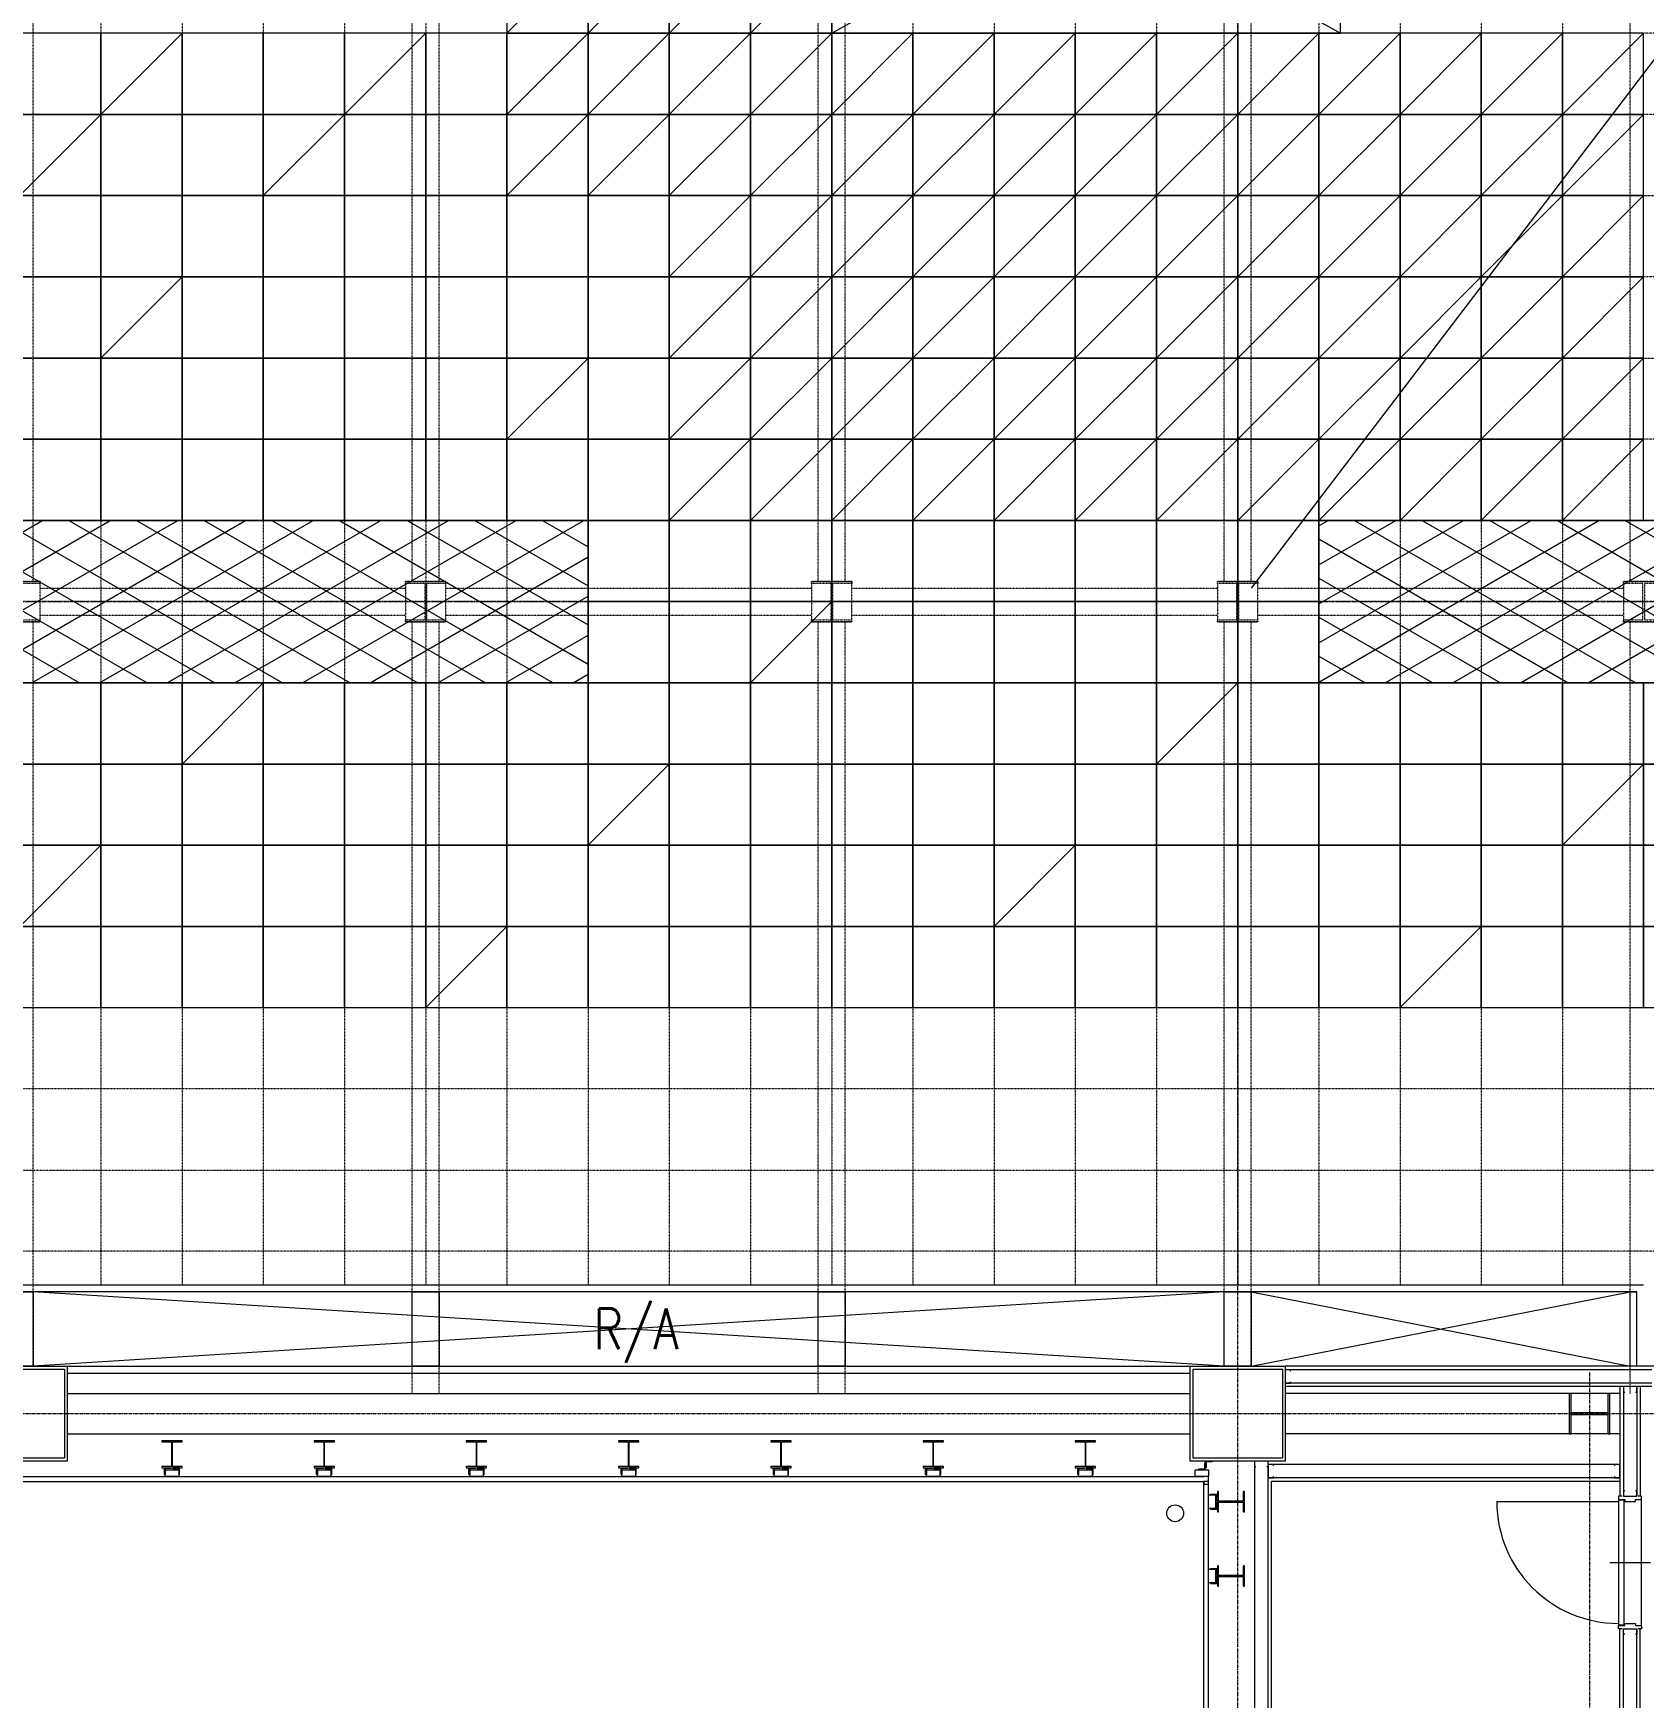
# Model space of a CAD drawing. Extents: x 73996 to 686888, y -9729 to 263202.
# Drawn here: x 454026 to 465926, y 179104 to 191402 of the extents above; entities that cross this region are included whole.
import ezdxf
from ezdxf.enums import TextEntityAlignment as Align

# ---------------------------------------------------------------- set-up
doc = ezdxf.new("R2010")
doc.units = 0
doc.header["$LTSCALE"] = 20
doc.linetypes.add('Data Center Layout_L20$0$CENTER', pattern=[2, 1.25, -0.25, 0.25, -0.25])
doc.linetypes.add('Data Center Layout_L20$0$DOTK1', pattern=[0.1, 0.05, -0.05])
for name, color, linetype, lineweight in [('Data Center Layout_L20$0$$ALDG', 252, 'Data Center Layout_L20$0$DOTK1', 0), ('Data Center Layout_L20$0$$ALDG-P', 252, 'Continuous', 0), ('Data Center Layout_L20$0$$AREA-RC', 252, 'Continuous', 0), ('Data Center Layout_L20$0$$OOBIKI', 252, 'Data Center Layout_L20$0$DOTK1', 0), ('Data Center Layout_L20$0$ARC', 252, 'Continuous', 0), ('Data Center Layout_L20$0$H-SIN', 252, 'Data Center Layout_L20$0$CENTER', 9), ('Data Center Layout_L20$0$HOJO1', 252, 'Continuous', 0), ('Data Center Layout_L20$0$K-SIN', 252, 'Data Center Layout_L20$0$CENTER', 9), ('Data Center Layout_L20$0$SUGATA3', 252, 'Continuous', 0)]:
    doc.layers.add(name, color=color, linetype=linetype, lineweight=lineweight)
doc.styles.add('Data Center Layout_L20$0$ROMS', font='ROMANS.shx', dxfattribs={"bigfont": 'bigfont.shx'})
pattern_1 = [(30, (275940.24, 28654.4), (-125, 216.50635), []), (330, (275940.24, 28654.4), (125, 216.50635), [])]

# ---------------------------------------------------------------- blocks, each defined once
blk = doc.blocks.new('Data Center Layout_L20$0$45%-AL-G')
blk.add_line((600, 600), (0, 0))
blk.add_lwpolyline([(0, 0), (600, 0), (600, 600), (0, 600)], close=True)
blk = doc.blocks.new('Data Center Layout_L20$0$BLANK')
blk.add_lwpolyline([(0, 0), (600, 0), (600, 600), (0, 600)], close=True)
blk = doc.blocks.new('Data Center Layout_L20$0$A$C80dc7663')
at = {"layer": 'Data Center Layout_L20$0$$ALDG-P', "linetype": 'Data Center Layout_L20$0$DOTK1'}
h = blk.add_hatch(dxfattribs=at)
h.set_pattern_fill('EXP', color=256, scale=100, style=0)
h.set_pattern_definition(pattern_1)
h.paths.add_polyline_path([(470740.24, 153445.59), (500140.24, 153445.59), (500140.24, 154645.59), (470740.24, 154645.59)])
h = blk.add_hatch(dxfattribs=at)
h.set_pattern_fill('EXP', color=256, scale=100, style=0)
h.set_pattern_definition(pattern_1)
h.paths.add_polyline_path([(505540.24, 153445.59), (509140.24, 153445.59), (509140.24, 154645.59), (505540.24, 154645.59)])
at = {"layer": 'Data Center Layout_L20$0$$ALDG'}
for p, q in [((496540.24, 183095.59), (496540.24, 148995.59)), ((497140.24, 183095.59), (497140.24, 148995.59)), ((497740.24, 183095.59), (497740.24, 148995.59)), ((498340.24, 183095.59), (498340.24, 148995.59)), ((498940.24, 183095.59), (498940.24, 148995.59)), ((499540.24, 183095.59), (499540.24, 148995.59)), ((500140.24, 183095.59), (500140.24, 148995.59)), ((500740.24, 183095.59), (500740.24, 148995.59)), ((501340.24, 183095.59), (501340.24, 148995.59)), ((501940.24, 183095.59), (501940.24, 148995.59)), ((502540.24, 183095.59), (502540.24, 148995.59)), ((503140.24, 183095.59), (503140.24, 148995.59)), ((503740.24, 183095.59), (503740.24, 148995.59)), ((504340.24, 183095.59), (504340.24, 148995.59)), ((505540.24, 183095.59), (505540.24, 148995.59)), ((506140.24, 183095.59), (506140.24, 148995.59)), ((506740.24, 183095.59), (506740.24, 148995.59)), ((507340.24, 183095.59), (507340.24, 148995.59)), ((504940.24, 165695.59), (504940.24, 148995.59)), ((531290.24, 158245.59), (334590.24, 158245.59)), ((531290.24, 157645.59), (334590.24, 157645.59)), ((334590.24, 157045.59), (531290.24, 157045.59)), ((531290.24, 156445.59), (334590.24, 156445.59)), ((334590.24, 155845.59), (531290.24, 155845.59)), ((531290.24, 155245.59), (334590.24, 155245.59)), ((334590.24, 154645.59), (531290.24, 154645.59)), ((531290.24, 154045.59), (334590.24, 154045.59)), ((334590.24, 153445.59), (531290.24, 153445.59)), ((531290.24, 152845.59), (334590.24, 152845.59)), ((334590.24, 152245.59), (531290.24, 152245.59)), ((531290.24, 151645.59), (334590.24, 151645.59)), ((334590.24, 151045.59), (531290.24, 151045.59)), ((531290.24, 150445.59), (334590.24, 150445.59)), ((334590.24, 149845.59), (531290.24, 149845.59)), ((531290.24, 149245.59), (334590.24, 149245.59))]:
    blk.add_line(p, q, dxfattribs=at)
at = {"layer": 'Data Center Layout_L20$0$$ALDG-P'}
for p, q in [((501940.24, 158245.59), (505700.24, 160345.59)), ((501940.24, 160345.59), (505700.24, 158245.59))]:
    blk.add_line(p, q, dxfattribs=at)
for points in [[(495340.24, 165445.59), (496540.24, 165445.59), (496540.24, 166045.59), (504340.24, 166045.59), (504340.24, 165445.59), (505540.24, 165445.59), (505540.24, 166045.59), (513340.24, 166045.59), (513340.24, 163645.59), (509140.24, 163645.59), (509140.24, 164845.59), (505540.24, 164845.59), (505540.24, 163645.59), (499540.24, 163645.59), (499540.24, 157045.59), (469540.24, 157045.59)], [(495940.24, 148995.59), (495940.24, 151045.59), (525340.24, 151045.59), (525340.24, 157045.59), (518140.24, 157045.59), (518140.24, 154645.59), (509140.24, 154645.59), (509140.24, 153445.59), (505540.24, 153445.59), (505540.24, 154645.59), (500740.24, 154645.59), (500740.24, 157045.59), (499540.24, 157045.59)]]:
    blk.add_lwpolyline(points, dxfattribs=at)
at = {"layer": 'Data Center Layout_L20$0$$AREA-RC'}
for points in [[(495940.24, 151045.59), (525340.24, 151045.59), (525340.24, 164845.59), (529540.24, 164845.59), (529540.24, 148945.59), (509790.24, 148945.59), (509790.24, 148395.59), (507890.24, 148395.59), (507890.24, 148945.59), (495940.24, 148945.59)], [(501940.24, 158245.59), (505700.24, 158245.59), (505700.24, 160345.59), (501940.24, 160345.59)]]:
    blk.add_lwpolyline(points, close=True, dxfattribs=at)
at = {"layer": 'Data Center Layout_L20$0$$OOBIKI'}
for p, q in [((496040.24, 154195.59), (496040.24, 159895.59)), ((498840.24, 154195.59), (498840.24, 159895.59)), ((499040.24, 154195.59), (499040.24, 159895.59)), ((501840.24, 154195.59), (501840.24, 159895.59)), ((502040.24, 154195.59), (502040.24, 159895.59)), ((504840.24, 154195.59), (504840.24, 159895.59)), ((505040.24, 154195.59), (505040.24, 159895.59)), ((507840.24, 154195.59), (507840.24, 159895.59)), ((496090.24, 154145.59), (498790.24, 154145.59)), ((499090.24, 154145.59), (501790.24, 154145.59)), ((502090.24, 154145.59), (504790.24, 154145.59)), ((505090.24, 154145.59), (507790.24, 154145.59)), ((496040.24, 148395.59), (496040.24, 153895.59)), ((496090.24, 153945.59), (498790.24, 153945.59)), ((498840.24, 148195.59), (498840.24, 153895.59)), ((499040.24, 148195.59), (499040.24, 153895.59)), ((499090.24, 153945.59), (501790.24, 153945.59)), ((501840.24, 148195.59), (501840.24, 153895.59)), ((502040.24, 148195.59), (502040.24, 153895.59)), ((502090.24, 153945.59), (504790.24, 153945.59)), ((504840.24, 148395.59), (504840.24, 153895.59)), ((505040.24, 148395.59), (505040.24, 153895.59)), ((505090.24, 153945.59), (507790.24, 153945.59)), ((507840.24, 148195.59), (507840.24, 153895.59)), ((496290.24, 148195.59), (504590.24, 148195.59))]:
    blk.add_line(p, q, dxfattribs=at)
at = {"layer": 'Data Center Layout_L20$0$$OOBIKI', "linetype": 'Data Center Layout_L20$0$DOTK1'}
for points in [[(495790.24, 154195.59), (496090.24, 154195.59), (496090.24, 154180.59), (495945.24, 154180.59), (495945.24, 153910.59), (496090.24, 153910.59), (496090.24, 153895.59), (495790.24, 153895.59), (495790.24, 153910.59), (495935.24, 153910.59), (495935.24, 154180.59), (495790.24, 154180.59)], [(498790.24, 154195.59), (499090.24, 154195.59), (499090.24, 154180.59), (498945.24, 154180.59), (498945.24, 153910.59), (499090.24, 153910.59), (499090.24, 153895.59), (498790.24, 153895.59), (498790.24, 153910.59), (498935.24, 153910.59), (498935.24, 154180.59), (498790.24, 154180.59)], [(501790.24, 154195.59), (502090.24, 154195.59), (502090.24, 154180.59), (501945.24, 154180.59), (501945.24, 153910.59), (502090.24, 153910.59), (502090.24, 153895.59), (501790.24, 153895.59), (501790.24, 153910.59), (501935.24, 153910.59), (501935.24, 154180.59), (501790.24, 154180.59)], [(504790.24, 154195.59), (505090.24, 154195.59), (505090.24, 154180.59), (504945.24, 154180.59), (504945.24, 153910.59), (505090.24, 153910.59), (505090.24, 153895.59), (504790.24, 153895.59), (504790.24, 153910.59), (504935.24, 153910.59), (504935.24, 154180.59), (504790.24, 154180.59)], [(507790.24, 154195.59), (508090.24, 154195.59), (508090.24, 154180.59), (507945.24, 154180.59), (507945.24, 153910.59), (508090.24, 153910.59), (508090.24, 153895.59), (507790.24, 153895.59), (507790.24, 153910.59), (507935.24, 153910.59), (507935.24, 154180.59), (507790.24, 154180.59)]]:
    blk.add_lwpolyline(points, close=True, dxfattribs=at)
at = {"layer": 'Data Center Layout_L20$0$$OOBIKI'}
for points in [[(495790.24, 153895.59), (496090.24, 153895.59), (496090.24, 154195.59), (495790.24, 154195.59)], [(498790.24, 153895.59), (499090.24, 153895.59), (499090.24, 154195.59), (498790.24, 154195.59)], [(501790.24, 153895.59), (502090.24, 153895.59), (502090.24, 154195.59), (501790.24, 154195.59)], [(504790.24, 153895.59), (505090.24, 153895.59), (505090.24, 154195.59), (504790.24, 154195.59)], [(507790.24, 153895.59), (508090.24, 153895.59), (508090.24, 154195.59), (507790.24, 154195.59)]]:
    blk.add_lwpolyline(points, close=True, dxfattribs=at)
at = {"layer": 'Data Center Layout_L20$0$ARC'}
for p, q in [((507940.24, 148995.59), (489940.24, 148995.59)), ((507890.24, 148945.59), (489990.24, 148945.59)), ((504840.24, 148395.59), (496040.24, 148945.59)), ((504840.24, 148945.59), (496040.24, 148395.59)), ((505040.24, 148395.59), (507840.24, 148945.59)), ((505040.24, 148945.59), (507840.24, 148395.59)), ((507890.24, 148395.59), (507890.24, 148945.59)), ((496290.24, 148345.59), (504590.24, 148345.59)), ((508000.24, 148395.59), (505290.24, 148395.59)), ((508000.24, 148370.59), (505290.24, 148370.59)), ((508000.24, 148270.59), (505290.24, 148270.59)), ((508000.24, 148245.59), (505290.24, 148245.59)), ((507765.24, 148245.59), (507765.24, 147435.59)), ((507790.24, 148245.59), (507790.24, 147435.59)), ((507890.24, 148245.59), (507890.24, 147435.59)), ((507915.24, 148245.59), (507915.24, 147435.59)), ((496290.24, 148195.59), (504590.24, 148195.59)), ((507765.24, 148195.59), (505290.24, 148195.59)), ((496290.24, 147895.59), (504590.24, 147895.59)), ((507765.24, 147895.59), (505290.24, 147895.59)), ((505165.24, 144495.59), (505165.24, 147695.59)), ((483985.24, 147545.59), (504690.24, 147545.59)), ((484005.24, 147580.59), (504690.24, 147580.59)), ((504690.24, 143595.59), (504690.24, 147545.59)), ((504725.24, 143630.59), (504725.24, 147580.59)), ((507765.24, 147570.59), (505165.24, 147570.59)), ((507765.24, 147545.59), (505190.24, 147545.59)), ((505190.24, 144495.59), (505190.24, 147545.59)), ((507925.24, 146480.59), (507925.24, 147410.59)), ((507765.24, 143945.59), (507765.24, 146455.59)), ((507790.24, 143970.59), (507790.24, 146455.59)), ((507890.24, 144070.59), (507890.24, 146455.59)), ((507915.24, 144095.59), (507915.24, 146455.59))]:
    blk.add_line(p, q, dxfattribs=at)
at = {"layer": 'Data Center Layout_L20$0$ARC', "linetype": 'Continuous'}
for p, q in [((496290.24, 148395.59), (504590.24, 148395.59)), ((506855.24, 147395.59), (507755.24, 147395.59)), ((507690.24, 146945.59), (507990.24, 146945.59))]:
    blk.add_line(p, q, dxfattribs=at)
at = {"layer": 'Data Center Layout_L20$0$ARC'}
for points in [[(470740.24, 153445.59), (500140.24, 153445.59), (500140.24, 154645.59), (470740.24, 154645.59)], [(505540.24, 153445.59), (509140.24, 153445.59), (509140.24, 154645.59), (505540.24, 154645.59)], [(495840.24, 148945.59), (496040.24, 148945.59), (496040.24, 148395.59), (495840.24, 148395.59)], [(498840.24, 148945.59), (499040.24, 148945.59), (499040.24, 148395.59), (498840.24, 148395.59)], [(501840.24, 148945.59), (502040.24, 148945.59), (502040.24, 148395.59), (501840.24, 148395.59)], [(504840.24, 148945.59), (505040.24, 148945.59), (505040.24, 148395.59), (504840.24, 148395.59)], [(495590.24, 147695.59), (495590.24, 148395.59), (496290.24, 148395.59), (496290.24, 147695.59)], [(495610.24, 147715.59), (495610.24, 148375.59), (496270.24, 148375.59), (496270.24, 147715.59)], [(504590.24, 147695.59), (504590.24, 148395.59), (505290.24, 148395.59), (505290.24, 147695.59)], [(504610.24, 147715.59), (504610.24, 148375.59), (505270.24, 148375.59), (505270.24, 147715.59)], [(507690.24, 147895.59), (507690.24, 148195.59), (507675.24, 148195.59), (507675.24, 148050.59), (507405.24, 148050.59), (507405.24, 148195.59), (507390.24, 148195.59), (507390.24, 147895.59), (507405.24, 147895.59), (507405.24, 148040.59), (507675.24, 148040.59), (507675.24, 147895.59)], [(496990.24, 147645.59), (497140.24, 147645.59), (497140.24, 147654.59), (497068.24, 147654.59), (497068.24, 147836.59), (497140.24, 147836.59), (497140.24, 147845.59), (496990.24, 147845.59), (496990.24, 147836.59), (497062.24, 147836.59), (497062.24, 147654.59), (496990.24, 147654.59)], [(498115.24, 147645.59), (498265.24, 147645.59), (498265.24, 147654.59), (498193.24, 147654.59), (498193.24, 147836.59), (498265.24, 147836.59), (498265.24, 147845.59), (498115.24, 147845.59), (498115.24, 147836.59), (498187.24, 147836.59), (498187.24, 147654.59), (498115.24, 147654.59)], [(499240.24, 147645.59), (499390.24, 147645.59), (499390.24, 147654.59), (499318.24, 147654.59), (499318.24, 147836.59), (499390.24, 147836.59), (499390.24, 147845.59), (499240.24, 147845.59), (499240.24, 147836.59), (499312.24, 147836.59), (499312.24, 147654.59), (499240.24, 147654.59)], [(500365.24, 147645.59), (500515.24, 147645.59), (500515.24, 147654.59), (500443.24, 147654.59), (500443.24, 147836.59), (500515.24, 147836.59), (500515.24, 147845.59), (500365.24, 147845.59), (500365.24, 147836.59), (500437.24, 147836.59), (500437.24, 147654.59), (500365.24, 147654.59)], [(501490.24, 147645.59), (501640.24, 147645.59), (501640.24, 147654.59), (501568.24, 147654.59), (501568.24, 147836.59), (501640.24, 147836.59), (501640.24, 147845.59), (501490.24, 147845.59), (501490.24, 147836.59), (501562.24, 147836.59), (501562.24, 147654.59), (501490.24, 147654.59)], [(502615.24, 147645.59), (502765.24, 147645.59), (502765.24, 147654.59), (502693.24, 147654.59), (502693.24, 147836.59), (502765.24, 147836.59), (502765.24, 147845.59), (502615.24, 147845.59), (502615.24, 147836.59), (502687.24, 147836.59), (502687.24, 147654.59), (502615.24, 147654.59)], [(503740.24, 147645.59), (503890.24, 147645.59), (503890.24, 147654.59), (503818.24, 147654.59), (503818.24, 147836.59), (503890.24, 147836.59), (503890.24, 147845.59), (503740.24, 147845.59), (503740.24, 147836.59), (503812.24, 147836.59), (503812.24, 147654.59), (503740.24, 147654.59)], [(497009.24, 147595.59), (497009.24, 147645.59), (497059.24, 147645.59), (497059.24, 147639.59), (497015.24, 147639.59), (497015.24, 147595.59)], [(497015.24, 147630.59), (497115.24, 147630.59), (497115.24, 147580.59), (497015.24, 147580.59)], [(497121.24, 147595.59), (497121.24, 147645.59), (497071.24, 147645.59), (497071.24, 147639.59), (497115.24, 147639.59), (497115.24, 147595.59)], [(498134.24, 147595.59), (498134.24, 147645.59), (498184.24, 147645.59), (498184.24, 147639.59), (498140.24, 147639.59), (498140.24, 147595.59)], [(498140.24, 147630.59), (498240.24, 147630.59), (498240.24, 147580.59), (498140.24, 147580.59)], [(498246.24, 147595.59), (498246.24, 147645.59), (498196.24, 147645.59), (498196.24, 147639.59), (498240.24, 147639.59), (498240.24, 147595.59)], [(499259.24, 147595.59), (499259.24, 147645.59), (499309.24, 147645.59), (499309.24, 147639.59), (499265.24, 147639.59), (499265.24, 147595.59)], [(499265.24, 147630.59), (499365.24, 147630.59), (499365.24, 147580.59), (499265.24, 147580.59)], [(499371.24, 147595.59), (499371.24, 147645.59), (499321.24, 147645.59), (499321.24, 147639.59), (499365.24, 147639.59), (499365.24, 147595.59)], [(500384.24, 147595.59), (500384.24, 147645.59), (500434.24, 147645.59), (500434.24, 147639.59), (500390.24, 147639.59), (500390.24, 147595.59)], [(500390.24, 147630.59), (500490.24, 147630.59), (500490.24, 147580.59), (500390.24, 147580.59)], [(500496.24, 147595.59), (500496.24, 147645.59), (500446.24, 147645.59), (500446.24, 147639.59), (500490.24, 147639.59), (500490.24, 147595.59)], [(501509.24, 147595.59), (501509.24, 147645.59), (501559.24, 147645.59), (501559.24, 147639.59), (501515.24, 147639.59), (501515.24, 147595.59)], [(501515.24, 147630.59), (501615.24, 147630.59), (501615.24, 147580.59), (501515.24, 147580.59)], [(501621.24, 147595.59), (501621.24, 147645.59), (501571.24, 147645.59), (501571.24, 147639.59), (501615.24, 147639.59), (501615.24, 147595.59)], [(502634.24, 147595.59), (502634.24, 147645.59), (502684.24, 147645.59), (502684.24, 147639.59), (502640.24, 147639.59), (502640.24, 147595.59)], [(502640.24, 147630.59), (502740.24, 147630.59), (502740.24, 147580.59), (502640.24, 147580.59)], [(502746.24, 147595.59), (502746.24, 147645.59), (502696.24, 147645.59), (502696.24, 147639.59), (502740.24, 147639.59), (502740.24, 147595.59)], [(503759.24, 147595.59), (503759.24, 147645.59), (503809.24, 147645.59), (503809.24, 147639.59), (503765.24, 147639.59), (503765.24, 147595.59)], [(503765.24, 147630.59), (503865.24, 147630.59), (503865.24, 147580.59), (503765.24, 147580.59)], [(503871.24, 147595.59), (503871.24, 147645.59), (503821.24, 147645.59), (503821.24, 147639.59), (503865.24, 147639.59), (503865.24, 147595.59)], [(504625.24, 147630.59), (504725.24, 147630.59), (504725.24, 147580.59), (504625.24, 147580.59)], [(504650.24, 147630.59), (504700.24, 147630.59), (504700.24, 147680.59), (504694.24, 147680.59), (504694.24, 147636.59), (504650.24, 147636.59)], [(504700.24, 147645.59), (504700.24, 147695.59), (504750.24, 147695.59), (504750.24, 147689.59), (504706.24, 147689.59), (504706.24, 147645.59)], [(504690.24, 147545.59), (504690.24, 147525.59), (504725.24, 147525.59), (504725.24, 147545.59)], [(504790.24, 147470.59), (504790.24, 147320.59), (504799.24, 147320.59), (504799.24, 147392.59), (504981.24, 147392.59), (504981.24, 147320.59), (504990.24, 147320.59), (504990.24, 147470.59), (504981.24, 147470.59), (504981.24, 147398.59), (504799.24, 147398.59), (504799.24, 147470.59)], [(504775.24, 147445.59), (504775.24, 147345.59), (504725.24, 147345.59), (504725.24, 147445.59)], [(504740.24, 147451.59), (504790.24, 147451.59), (504790.24, 147401.59), (504784.24, 147401.59), (504784.24, 147445.59), (504740.24, 147445.59)], [(504740.24, 147339.59), (504790.24, 147339.59), (504790.24, 147389.59), (504784.24, 147389.59), (504784.24, 147345.59), (504740.24, 147345.59)], [(507755.24, 147405.59), (507755.24, 146485.59), (507795.24, 146485.59), (507795.24, 147405.59)], [(504775.24, 146895.59), (504775.24, 146795.59), (504725.24, 146795.59), (504725.24, 146895.59)], [(504740.24, 146901.59), (504790.24, 146901.59), (504790.24, 146851.59), (504784.24, 146851.59), (504784.24, 146895.59), (504740.24, 146895.59)], [(504790.24, 146920.59), (504790.24, 146770.59), (504799.24, 146770.59), (504799.24, 146842.59), (504981.24, 146842.59), (504981.24, 146770.59), (504990.24, 146770.59), (504990.24, 146920.59), (504981.24, 146920.59), (504981.24, 146848.59), (504799.24, 146848.59), (504799.24, 146920.59)], [(504740.24, 146789.59), (504790.24, 146789.59), (504790.24, 146839.59), (504784.24, 146839.59), (504784.24, 146795.59), (504740.24, 146795.59)]]:
    blk.add_lwpolyline(points, close=True, dxfattribs=at)
for points in [[(507890.24, 148395.59), (507840.24, 148395.59), (507840.24, 148945.59), (507890.24, 148945.59)], [(505330.24, 148360.59), (505330.24, 148370.59), (505290.24, 148370.59), (505290.24, 148270.59), (505330.24, 148270.59), (505330.24, 148280.59)], [(507880.24, 148205.59), (507890.24, 148205.59), (507890.24, 148245.59), (507790.24, 148245.59), (507790.24, 148205.59), (507800.24, 148205.59)], [(505155.24, 147655.59), (505165.24, 147655.59), (505165.24, 147695.59), (505065.24, 147695.59), (505065.24, 147655.59), (505075.24, 147655.59)], [(505205.24, 147660.59), (505205.24, 147670.59), (505165.24, 147670.59), (505165.24, 147570.59), (505205.24, 147570.59), (505205.24, 147580.59)], [(507725.24, 147580.59), (507725.24, 147570.59), (507765.24, 147570.59), (507765.24, 147670.59), (507725.24, 147670.59), (507725.24, 147660.59)], [(507800.24, 147475.59), (507790.24, 147475.59), (507790.24, 147435.59), (507890.24, 147435.59), (507890.24, 147475.59), (507880.24, 147475.59)], [(507780.24, 147435.59), (507755.24, 147435.59), (507755.24, 147410.59), (507800.24, 147410.59), (507800.24, 147395.59), (507880.24, 147395.59), (507880.24, 147410.59), (507925.24, 147410.59), (507925.24, 147435.59), (507900.24, 147435.59)], [(507780.24, 146455.59), (507755.24, 146455.59), (507755.24, 146480.59), (507800.24, 146480.59), (507800.24, 146495.59), (507880.24, 146495.59), (507880.24, 146480.59), (507925.24, 146480.59), (507925.24, 146455.59), (507900.24, 146455.59)], [(507800.24, 146415.59), (507790.24, 146415.59), (507790.24, 146455.59), (507890.24, 146455.59), (507890.24, 146415.59), (507880.24, 146415.59)]]:
    blk.add_lwpolyline(points, dxfattribs=at)
blk.add_circle((504478.45, 147309.34), 62.5, dxfattribs=at)
blk.add_circle((504478.45, 147309.34), 62.5, dxfattribs=at)
at = {"layer": 'Data Center Layout_L20$0$ARC', "linetype": 'Continuous'}
blk.add_arc((507755.24, 147395.59), 900, 180, 270, dxfattribs=at)
at = {"layer": 'Data Center Layout_L20$0$H-SIN'}
for p, q in [((504940.24, 124521.53), (504940.24, 230045.59)), ((294307.41, 154045.59), (588940.24, 154045.59)), ((294307.41, 148045.59), (588940.24, 148045.59))]:
    blk.add_line(p, q, dxfattribs=at)
at = {"layer": 'Data Center Layout_L20$0$HOJO1'}
blk.add_line((513840.24, 165695.59), (505040.24, 154145.59), dxfattribs=at)
at = {"layer": 'Data Center Layout_L20$0$K-SIN'}
blk.add_line((507540.24, 148349.59), (507540.24, 142545.59), dxfattribs=at)
at = {"layer": 'Data Center Layout_L20$0$SUGATA3'}
for p, q in [((505065.24, 147695.59), (505065.24, 144495.59)), ((507765.24, 147670.59), (505165.24, 147670.59))]:
    blk.add_line(p, q, dxfattribs=at)
at = {"layer": 'Data Center Layout_L20$0$$ALDG-P'}
for name, p in [('Data Center Layout_L20$0$45%-AL-G', (499540.24, 158245.59)), ('Data Center Layout_L20$0$45%-AL-G', (500140.24, 158245.59)), ('Data Center Layout_L20$0$45%-AL-G', (500740.24, 158245.59)), ('Data Center Layout_L20$0$45%-AL-G', (501340.24, 158245.59)), ('Data Center Layout_L20$0$BLANK', (495940.24, 157645.59)), ('Data Center Layout_L20$0$45%-AL-G', (496540.24, 157645.59)), ('Data Center Layout_L20$0$BLANK', (497140.24, 157645.59)), ('Data Center Layout_L20$0$BLANK', (497740.24, 157645.59)), ('Data Center Layout_L20$0$45%-AL-G', (498340.24, 157645.59)), ('Data Center Layout_L20$0$BLANK', (498940.24, 157645.59)), ('Data Center Layout_L20$0$45%-AL-G', (499540.24, 157645.59)), ('Data Center Layout_L20$0$45%-AL-G', (500140.24, 157645.59)), ('Data Center Layout_L20$0$45%-AL-G', (500740.24, 157645.59)), ('Data Center Layout_L20$0$45%-AL-G', (501340.24, 157645.59)), ('Data Center Layout_L20$0$45%-AL-G', (501940.24, 157645.59)), ('Data Center Layout_L20$0$45%-AL-G', (502540.24, 157645.59)), ('Data Center Layout_L20$0$45%-AL-G', (503140.24, 157645.59)), ('Data Center Layout_L20$0$45%-AL-G', (503740.24, 157645.59)), ('Data Center Layout_L20$0$45%-AL-G', (504340.24, 157645.59)), ('Data Center Layout_L20$0$45%-AL-G', (504940.24, 157645.59)), ('Data Center Layout_L20$0$45%-AL-G', (505540.24, 157645.59)), ('Data Center Layout_L20$0$45%-AL-G', (506140.24, 157645.59)), ('Data Center Layout_L20$0$45%-AL-G', (506740.24, 157645.59)), ('Data Center Layout_L20$0$45%-AL-G', (507340.24, 157645.59)), ('Data Center Layout_L20$0$45%-AL-G', (495940.24, 157045.59)), ('Data Center Layout_L20$0$BLANK', (496540.24, 157045.59)), ('Data Center Layout_L20$0$BLANK', (497140.24, 157045.59)), ('Data Center Layout_L20$0$45%-AL-G', (497740.24, 157045.59)), ('Data Center Layout_L20$0$BLANK', (498340.24, 157045.59)), ('Data Center Layout_L20$0$BLANK', (498940.24, 157045.59)), ('Data Center Layout_L20$0$45%-AL-G', (499540.24, 157045.59)), ('Data Center Layout_L20$0$45%-AL-G', (500140.24, 157045.59)), ('Data Center Layout_L20$0$45%-AL-G', (500740.24, 157045.59)), ('Data Center Layout_L20$0$45%-AL-G', (501340.24, 157045.59)), ('Data Center Layout_L20$0$45%-AL-G', (501940.24, 157045.59)), ('Data Center Layout_L20$0$45%-AL-G', (502540.24, 157045.59)), ('Data Center Layout_L20$0$45%-AL-G', (503140.24, 157045.59)), ('Data Center Layout_L20$0$45%-AL-G', (503740.24, 157045.59)), ('Data Center Layout_L20$0$45%-AL-G', (504340.24, 157045.59)), ('Data Center Layout_L20$0$45%-AL-G', (504940.24, 157045.59)), ('Data Center Layout_L20$0$45%-AL-G', (505540.24, 157045.59)), ('Data Center Layout_L20$0$45%-AL-G', (506140.24, 157045.59)), ('Data Center Layout_L20$0$45%-AL-G', (506740.24, 157045.59)), ('Data Center Layout_L20$0$45%-AL-G', (507340.24, 157045.59)), ('Data Center Layout_L20$0$BLANK', (495940.24, 156445.59)), ('Data Center Layout_L20$0$BLANK', (496540.24, 156445.59)), ('Data Center Layout_L20$0$BLANK', (497140.24, 156445.59)), ('Data Center Layout_L20$0$BLANK', (497740.24, 156445.59)), ('Data Center Layout_L20$0$BLANK', (498340.24, 156445.59)), ('Data Center Layout_L20$0$BLANK', (498940.24, 156445.59)), ('Data Center Layout_L20$0$BLANK', (499540.24, 156445.59)), ('Data Center Layout_L20$0$BLANK', (500140.24, 156445.59)), ('Data Center Layout_L20$0$45%-AL-G', (500740.24, 156445.59)), ('Data Center Layout_L20$0$45%-AL-G', (501340.24, 156445.59)), ('Data Center Layout_L20$0$45%-AL-G', (501940.24, 156445.59)), ('Data Center Layout_L20$0$45%-AL-G', (502540.24, 156445.59)), ('Data Center Layout_L20$0$45%-AL-G', (503140.24, 156445.59)), ('Data Center Layout_L20$0$45%-AL-G', (503740.24, 156445.59)), ('Data Center Layout_L20$0$45%-AL-G', (504340.24, 156445.59)), ('Data Center Layout_L20$0$45%-AL-G', (504940.24, 156445.59)), ('Data Center Layout_L20$0$45%-AL-G', (505540.24, 156445.59)), ('Data Center Layout_L20$0$45%-AL-G', (506140.24, 156445.59)), ('Data Center Layout_L20$0$45%-AL-G', (506740.24, 156445.59)), ('Data Center Layout_L20$0$45%-AL-G', (507340.24, 156445.59)), ('Data Center Layout_L20$0$BLANK', (495940.24, 155845.59)), ('Data Center Layout_L20$0$45%-AL-G', (496540.24, 155845.59)), ('Data Center Layout_L20$0$BLANK', (497140.24, 155845.59)), ('Data Center Layout_L20$0$BLANK', (497740.24, 155845.59)), ('Data Center Layout_L20$0$BLANK', (498340.24, 155845.59)), ('Data Center Layout_L20$0$BLANK', (498940.24, 155845.59)), ('Data Center Layout_L20$0$BLANK', (499540.24, 155845.59)), ('Data Center Layout_L20$0$BLANK', (500140.24, 155845.59)), ('Data Center Layout_L20$0$45%-AL-G', (500740.24, 155845.59)), ('Data Center Layout_L20$0$45%-AL-G', (501340.24, 155845.59)), ('Data Center Layout_L20$0$45%-AL-G', (501940.24, 155845.59)), ('Data Center Layout_L20$0$45%-AL-G', (502540.24, 155845.59)), ('Data Center Layout_L20$0$45%-AL-G', (503140.24, 155845.59)), ('Data Center Layout_L20$0$45%-AL-G', (503740.24, 155845.59)), ('Data Center Layout_L20$0$45%-AL-G', (504340.24, 155845.59)), ('Data Center Layout_L20$0$45%-AL-G', (504940.24, 155845.59)), ('Data Center Layout_L20$0$45%-AL-G', (505540.24, 155845.59)), ('Data Center Layout_L20$0$45%-AL-G', (506140.24, 155845.59)), ('Data Center Layout_L20$0$45%-AL-G', (506740.24, 155845.59)), ('Data Center Layout_L20$0$45%-AL-G', (507340.24, 155845.59)), ('Data Center Layout_L20$0$BLANK', (495940.24, 155245.59)), ('Data Center Layout_L20$0$BLANK', (496540.24, 155245.59)), ('Data Center Layout_L20$0$BLANK', (497140.24, 155245.59)), ('Data Center Layout_L20$0$BLANK', (497740.24, 155245.59)), ('Data Center Layout_L20$0$BLANK', (498340.24, 155245.59)), ('Data Center Layout_L20$0$BLANK', (498940.24, 155245.59)), ('Data Center Layout_L20$0$45%-AL-G', (499540.24, 155245.59)), ('Data Center Layout_L20$0$BLANK', (500140.24, 155245.59)), ('Data Center Layout_L20$0$45%-AL-G', (500740.24, 155245.59)), ('Data Center Layout_L20$0$45%-AL-G', (501340.24, 155245.59)), ('Data Center Layout_L20$0$45%-AL-G', (501940.24, 155245.59)), ('Data Center Layout_L20$0$45%-AL-G', (502540.24, 155245.59)), ('Data Center Layout_L20$0$45%-AL-G', (503140.24, 155245.59)), ('Data Center Layout_L20$0$45%-AL-G', (503740.24, 155245.59)), ('Data Center Layout_L20$0$45%-AL-G', (504340.24, 155245.59)), ('Data Center Layout_L20$0$45%-AL-G', (504940.24, 155245.59)), ('Data Center Layout_L20$0$45%-AL-G', (505540.24, 155245.59)), ('Data Center Layout_L20$0$45%-AL-G', (506140.24, 155245.59)), ('Data Center Layout_L20$0$45%-AL-G', (506740.24, 155245.59)), ('Data Center Layout_L20$0$45%-AL-G', (507340.24, 155245.59)), ('Data Center Layout_L20$0$BLANK', (495940.24, 154645.59)), ('Data Center Layout_L20$0$BLANK', (496540.24, 154645.59)), ('Data Center Layout_L20$0$BLANK', (497140.24, 154645.59)), ('Data Center Layout_L20$0$BLANK', (497740.24, 154645.59)), ('Data Center Layout_L20$0$BLANK', (498340.24, 154645.59)), ('Data Center Layout_L20$0$BLANK', (498940.24, 154645.59)), ('Data Center Layout_L20$0$BLANK', (499540.24, 154645.59)), ('Data Center Layout_L20$0$BLANK', (500140.24, 154645.59)), ('Data Center Layout_L20$0$45%-AL-G', (500740.24, 154645.59)), ('Data Center Layout_L20$0$45%-AL-G', (501340.24, 154645.59)), ('Data Center Layout_L20$0$45%-AL-G', (501940.24, 154645.59)), ('Data Center Layout_L20$0$45%-AL-G', (502540.24, 154645.59)), ('Data Center Layout_L20$0$45%-AL-G', (503140.24, 154645.59)), ('Data Center Layout_L20$0$45%-AL-G', (503740.24, 154645.59)), ('Data Center Layout_L20$0$45%-AL-G', (504340.24, 154645.59)), ('Data Center Layout_L20$0$45%-AL-G', (504940.24, 154645.59)), ('Data Center Layout_L20$0$45%-AL-G', (505540.24, 154645.59)), ('Data Center Layout_L20$0$45%-AL-G', (506140.24, 154645.59)), ('Data Center Layout_L20$0$45%-AL-G', (506740.24, 154645.59)), ('Data Center Layout_L20$0$45%-AL-G', (507340.24, 154645.59)), ('Data Center Layout_L20$0$BLANK', (500140.24, 154045.59)), ('Data Center Layout_L20$0$BLANK', (500740.24, 154045.59)), ('Data Center Layout_L20$0$BLANK', (501340.24, 154045.59)), ('Data Center Layout_L20$0$BLANK', (501940.24, 154045.59)), ('Data Center Layout_L20$0$BLANK', (502540.24, 154045.59)), ('Data Center Layout_L20$0$BLANK', (503140.24, 154045.59)), ('Data Center Layout_L20$0$BLANK', (503740.24, 154045.59)), ('Data Center Layout_L20$0$BLANK', (504340.24, 154045.59)), ('Data Center Layout_L20$0$BLANK', (504940.24, 154045.59)), ('Data Center Layout_L20$0$BLANK', (500140.24, 153445.59)), ('Data Center Layout_L20$0$BLANK', (500740.24, 153445.59)), ('Data Center Layout_L20$0$45%-AL-G', (501340.24, 153445.59)), ('Data Center Layout_L20$0$BLANK', (501940.24, 153445.59)), ('Data Center Layout_L20$0$BLANK', (502540.24, 153445.59)), ('Data Center Layout_L20$0$BLANK', (503140.24, 153445.59)), ('Data Center Layout_L20$0$BLANK', (503740.24, 153445.59)), ('Data Center Layout_L20$0$BLANK', (504340.24, 153445.59)), ('Data Center Layout_L20$0$BLANK', (504940.24, 153445.59)), ('Data Center Layout_L20$0$BLANK', (495940.24, 152845.59)), ('Data Center Layout_L20$0$BLANK', (496540.24, 152845.59)), ('Data Center Layout_L20$0$45%-AL-G', (497140.24, 152845.59)), ('Data Center Layout_L20$0$BLANK', (497740.24, 152845.59)), ('Data Center Layout_L20$0$BLANK', (498340.24, 152845.59)), ('Data Center Layout_L20$0$BLANK', (498940.24, 152845.59)), ('Data Center Layout_L20$0$BLANK', (499540.24, 152845.59)), ('Data Center Layout_L20$0$BLANK', (500140.24, 152845.59)), ('Data Center Layout_L20$0$BLANK', (500740.24, 152845.59)), ('Data Center Layout_L20$0$BLANK', (501340.24, 152845.59)), ('Data Center Layout_L20$0$BLANK', (501940.24, 152845.59)), ('Data Center Layout_L20$0$BLANK', (502540.24, 152845.59)), ('Data Center Layout_L20$0$BLANK', (503140.24, 152845.59)), ('Data Center Layout_L20$0$BLANK', (503740.24, 152845.59)), ('Data Center Layout_L20$0$45%-AL-G', (504340.24, 152845.59)), ('Data Center Layout_L20$0$BLANK', (504940.24, 152845.59)), ('Data Center Layout_L20$0$BLANK', (505540.24, 152845.59)), ('Data Center Layout_L20$0$BLANK', (506140.24, 152845.59)), ('Data Center Layout_L20$0$BLANK', (506740.24, 152845.59)), ('Data Center Layout_L20$0$BLANK', (507340.24, 152845.59)), ('Data Center Layout_L20$0$BLANK', (507940.24, 152845.59)), ('Data Center Layout_L20$0$BLANK', (495940.24, 152245.59)), ('Data Center Layout_L20$0$BLANK', (496540.24, 152245.59)), ('Data Center Layout_L20$0$BLANK', (497140.24, 152245.59)), ('Data Center Layout_L20$0$BLANK', (497740.24, 152245.59)), ('Data Center Layout_L20$0$BLANK', (498340.24, 152245.59)), ('Data Center Layout_L20$0$BLANK', (498940.24, 152245.59)), ('Data Center Layout_L20$0$BLANK', (499540.24, 152245.59)), ('Data Center Layout_L20$0$45%-AL-G', (500140.24, 152245.59)), ('Data Center Layout_L20$0$BLANK', (500740.24, 152245.59)), ('Data Center Layout_L20$0$BLANK', (501340.24, 152245.59)), ('Data Center Layout_L20$0$BLANK', (501940.24, 152245.59)), ('Data Center Layout_L20$0$BLANK', (502540.24, 152245.59)), ('Data Center Layout_L20$0$BLANK', (503140.24, 152245.59)), ('Data Center Layout_L20$0$BLANK', (503740.24, 152245.59)), ('Data Center Layout_L20$0$BLANK', (504340.24, 152245.59)), ('Data Center Layout_L20$0$BLANK', (504940.24, 152245.59)), ('Data Center Layout_L20$0$BLANK', (505540.24, 152245.59)), ('Data Center Layout_L20$0$BLANK', (506140.24, 152245.59)), ('Data Center Layout_L20$0$BLANK', (506740.24, 152245.59)), ('Data Center Layout_L20$0$45%-AL-G', (507340.24, 152245.59)), ('Data Center Layout_L20$0$BLANK', (507940.24, 152245.59)), ('Data Center Layout_L20$0$45%-AL-G', (495940.24, 151645.59)), ('Data Center Layout_L20$0$BLANK', (496540.24, 151645.59)), ('Data Center Layout_L20$0$BLANK', (497140.24, 151645.59)), ('Data Center Layout_L20$0$BLANK', (497740.24, 151645.59)), ('Data Center Layout_L20$0$BLANK', (498340.24, 151645.59)), ('Data Center Layout_L20$0$BLANK', (498940.24, 151645.59)), ('Data Center Layout_L20$0$BLANK', (499540.24, 151645.59)), ('Data Center Layout_L20$0$BLANK', (500140.24, 151645.59)), ('Data Center Layout_L20$0$BLANK', (500740.24, 151645.59)), ('Data Center Layout_L20$0$BLANK', (501340.24, 151645.59)), ('Data Center Layout_L20$0$BLANK', (501940.24, 151645.59)), ('Data Center Layout_L20$0$BLANK', (502540.24, 151645.59)), ('Data Center Layout_L20$0$45%-AL-G', (503140.24, 151645.59)), ('Data Center Layout_L20$0$BLANK', (503740.24, 151645.59)), ('Data Center Layout_L20$0$BLANK', (504340.24, 151645.59)), ('Data Center Layout_L20$0$BLANK', (504940.24, 151645.59)), ('Data Center Layout_L20$0$BLANK', (505540.24, 151645.59)), ('Data Center Layout_L20$0$BLANK', (506140.24, 151645.59)), ('Data Center Layout_L20$0$BLANK', (506740.24, 151645.59)), ('Data Center Layout_L20$0$BLANK', (507340.24, 151645.59)), ('Data Center Layout_L20$0$BLANK', (507940.24, 151645.59)), ('Data Center Layout_L20$0$BLANK', (495940.24, 151045.59)), ('Data Center Layout_L20$0$BLANK', (496540.24, 151045.59)), ('Data Center Layout_L20$0$BLANK', (497140.24, 151045.59)), ('Data Center Layout_L20$0$BLANK', (497740.24, 151045.59)), ('Data Center Layout_L20$0$BLANK', (498340.24, 151045.59)), ('Data Center Layout_L20$0$45%-AL-G', (498940.24, 151045.59)), ('Data Center Layout_L20$0$BLANK', (499540.24, 151045.59)), ('Data Center Layout_L20$0$BLANK', (500140.24, 151045.59)), ('Data Center Layout_L20$0$BLANK', (500740.24, 151045.59)), ('Data Center Layout_L20$0$BLANK', (501340.24, 151045.59)), ('Data Center Layout_L20$0$BLANK', (501940.24, 151045.59)), ('Data Center Layout_L20$0$BLANK', (502540.24, 151045.59)), ('Data Center Layout_L20$0$BLANK', (503140.24, 151045.59)), ('Data Center Layout_L20$0$BLANK', (503740.24, 151045.59)), ('Data Center Layout_L20$0$BLANK', (504340.24, 151045.59)), ('Data Center Layout_L20$0$BLANK', (504940.24, 151045.59)), ('Data Center Layout_L20$0$BLANK', (505540.24, 151045.59)), ('Data Center Layout_L20$0$45%-AL-G', (506140.24, 151045.59)), ('Data Center Layout_L20$0$BLANK', (506740.24, 151045.59)), ('Data Center Layout_L20$0$BLANK', (507340.24, 151045.59)), ('Data Center Layout_L20$0$BLANK', (507940.24, 151045.59))]:
    blk.add_blockref(name, p, dxfattribs=at)
at = {"layer": 'Data Center Layout_L20$0$ARC', "style": 'Data Center Layout_L20$0$ROMS', "width": 0.8}
blk.add_text('R/A', height=300, dxfattribs=at).set_placement((500495.09, 148672.05), align=Align.MIDDLE_CENTER)
blk = doc.blocks.new('Data Center Layout_L20')
blk.add_blockref('Data Center Layout_L20$0$A$C80dc7663', (-42015, 33157))

msp = doc.modelspace()

# ---------------------------------------------------------------- block references
msp.add_blockref('Data Center Layout_L20', (0, 0))

doc.saveas('drawing.dxf')
